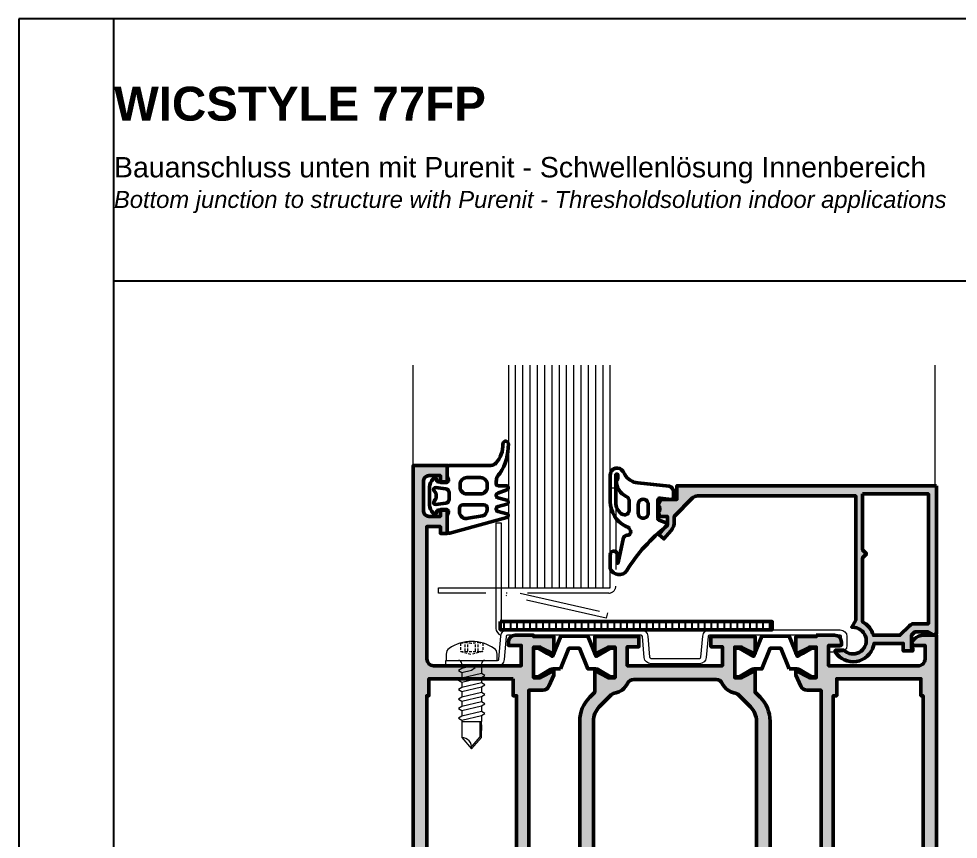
# Model space of a CAD drawing. Extents: x -1012 to 118, y -731 to -87.
# Drawn here: x -321.9 to -183.7, y -207.4 to -86.6 of the extents above; entities that cross this region are included whole.
import ezdxf

# ---------------------------------------------------------------- set-up
doc = ezdxf.new("R2010")
doc.units = 0
doc.linetypes.add('ACAD_ISO10W100', pattern=[18, 12, -3, 0, -3])
doc.linetypes.add('ACDINTGL', pattern=[3, 2, -1])
for name, color, linetype, lineweight in [('AM_6', 2, 'Continuous', 35), ('AM_C', 50, 'Continuous', 50), ('AM_SP', 30, 'Continuous', 50), ('Cent3', 70, 'ACAD_ISO10W100', 18), ('CHide4', 10, 'ACDINTGL', 13), ('Cont3', 70, 'Continuous', 18), ('Cont4', 10, 'Continuous', 13), ('Docu-AM_8', 1, 'Continuous', 25)]:
    doc.layers.add(name, color=color, linetype=linetype, lineweight=lineweight)
doc.layers.add('AM_S', color=80, linetype='Continuous', lineweight=50, plot=False)
doc.layers.add('BOUND_EXT', color=30, linetype='Continuous', plot=False)
doc.layers.add('BOUND_INT', color=30, linetype='Continuous', plot=False)
doc.layers.add('WBC-GER-ENG', color=7, linetype='Continuous')
doc.styles.add('SWISS', font='swiss.ttf')
doc.styles.add('SWISSB', font='swissb.ttf')

# ---------------------------------------------------------------- blocks, each defined once
blk = doc.blocks.new('B-1021358_docu_wos')
at = {"layer": 'Docu-AM_8'}
h = blk.add_hatch(color=256, dxfattribs=at)
edge = h.paths.add_edge_path()
edge.add_line((-59.79894818985654, 2.200443996364008), (-59.79894818985655, 1.550442996364033))
edge.add_line((-59.79894818985655, 1.550442996364033), (-61.79894818985655, 2.550442996364033))
edge.add_line((-61.79894818985655, 2.550442996364033), (-62.79894818985655, 2.550442996364033))
edge.add_line((-62.79894818985655, 2.550442996364033), (-62.79894818985655, -1.949557003635967))
edge.add_line((-62.79894818985655, -1.949557003635967), (-61.79894818985655, -1.949557003635967))
edge.add_line((-61.79894818985655, -1.949557003635967), (-59.79894818985655, -0.9495570036359666))
edge.add_line((-59.79894818985655, -0.9495570036359666), (-59.79894818985654, -3.499556003635981))
edge.add_line((-59.79894818985653, -3.499556003635981), (-64.99894818985652, -3.499556003636009))
edge.add_line((-64.99894818985652, -3.499556003636009), (-64.99894818985652, -1.999556003636009))
edge.add_line((-64.99894818985652, -1.999556003636009), (-64.59894818985654, -1.999556003636009))
edge.add_line((-64.59894818985654, -1.999556003636009), (-64.59894818985654, 5.000443996363977))
edge.add_arc((-65.59894818985654, 5.000443996363977), 1, 0, 90)
edge.add_line((-65.59894818985654, 6.000443996363977), (-74.19894818985651, 6.000443996363977))
edge.add_arc((-74.19894818985651, 5.000443996363977), 1, 90, 180)
edge.add_line((-75.19894818985651, 5.000443996363977), (-75.19894818985651, -1.99955600363603))
edge.add_line((-75.19894818985651, -1.99955600363603), (-72.19894818985651, -1.999556003636009))
edge.add_line((-72.19894818985652, -1.999556003636009), (-72.0575268336192, -2.340977359873314))
edge.add_line((-72.0575268336192, -2.340977359873314), (-73.21610547738189, -3.499556003636023))
edge.add_line((-73.21610547738189, -3.499556003636023), (-75.19894818985651, -3.499556003636023))
edge.add_line((-75.19894818985651, -3.499556003636023), (-75.19894818985651, -9.999556003635838))
edge.add_line((-75.19894818985651, -9.999556003635838), (-72.9989481898565, -9.999556003635838))
edge.add_line((-72.99894818985652, -9.999556003635838), (-72.99894818985652, -8.999556003635838))
edge.add_line((-72.99894818985652, -8.999556003635838), (-71.99894818985652, -8.999556003635838))
edge.add_line((-71.99894818985652, -8.999556003635838), (-71.99894818985652, -12.49955600363598))
edge.add_line((-71.99894818985652, -12.49955600363598), (-72.99894818985653, -12.49955600363597))
edge.add_line((-72.99894818985653, -12.49955600363597), (-72.99894818985653, -11.49955600363597))
edge.add_line((-72.99894818985653, -11.49955600363597), (-74.69894818985654, -11.49955600363598))
edge.add_arc((-74.69894818985654, -12.29955600363596), 0.799999999999983, 89.99999999999987, 180)
edge.add_line((-75.49894818985652, -12.29955600363596), (-75.49894818985652, -16.69955600363597))
edge.add_arc((-74.69894818985651, -16.69955600363598), 0.7999999999999972, 179.999999999999, 269.9999999999989)
edge.add_line((-74.69894818985654, -17.49955600363598), (-72.99894818985652, -17.49955600363598))
edge.add_line((-72.99894818985652, -17.49955600363598), (-72.99894818985652, -16.49955600363598))
edge.add_line((-72.99894818985652, -16.49955600363598), (-71.99894818985652, -16.49955600363598))
edge.add_line((-71.99894818985652, -16.49955600363598), (-71.99894818985652, -18.99955600363598))
edge.add_line((-71.99894818985652, -18.99955600363598), (-76.99894818985652, -18.99955600363598))
edge.add_line((-76.99894818985652, -18.99955600363598), (-76.99894818985655, 79.00044399636397))
edge.add_line((-76.99894818985653, 79.00044399636397), (-71.99894818985653, 79.00044399636398))
edge.add_line((-71.99894818985653, 79.000443996364), (-71.99894818985653, 76.500443996364))
edge.add_line((-71.99894818985653, 76.500443996364), (-72.99894818985642, 76.50044399636388))
edge.add_line((-72.99894818985642, 76.50044399636388), (-72.99894818985642, 77.50044399636388))
edge.add_line((-72.99894818985642, 77.50044399636388), (-74.69894818985635, 77.500443996364))
edge.add_arc((-74.69894818985635, 76.70044399636382), 0.8000000000001819, 90, 180)
edge.add_line((-75.49894818985653, 76.70044399636382), (-75.49894818985653, 72.30044399636395))
edge.add_arc((-74.69894818985647, 72.30044399636407), 0.8000000000000664, 180.0000000000082, 270.0000000000082)
edge.add_line((-74.69894818985635, 71.500443996364), (-72.99894818985653, 71.500443996364))
edge.add_line((-72.99894818985653, 71.500443996364), (-72.99894818985653, 72.500443996364))
edge.add_line((-72.99894818985653, 72.500443996364), (-71.99894818985653, 72.500443996364))
edge.add_line((-71.99894818985653, 72.500443996364), (-71.99894818985653, 69.000443996364))
edge.add_line((-71.99894818985653, 69.000443996364), (-72.99894818985653, 69.000443996364))
edge.add_line((-72.99894818985653, 69.000443996364), (-72.99894818985642, 70.00044399636388))
edge.add_line((-72.99894818985642, 70.00044399636388), (-74.99894818985653, 70.000443996364))
edge.add_line((-74.99894818985653, 70.000443996364), (-74.99894818985653, 50.50044399636398))
edge.add_arc((-73.99894818985653, 50.50044399636398), 1, 180, 270)
edge.add_line((-73.99894818985653, 49.50044399636398), (-61.09894818985656, 49.50044399636386))
edge.add_line((-61.09894818985656, 49.50044399636386), (-61.09894818985656, 52.50044399636409))
edge.add_line((-61.09894818985656, 52.50044399636409), (-62.99894818985642, 52.50044399636386))
edge.add_line((-62.99894818985642, 52.50044399636386), (-62.99894818985653, 53.00044399636398))
edge.add_arc((-61.99894818985653, 53.00044399636398), 1, 90, 180, ccw=False)
edge.add_line((-61.99894818985653, 54.00044399636398), (-59.29894818985652, 54.00044399636398))
edge.add_line((-59.29894818985652, 54.00044399636398), (-59.29894818985652, 53.80044399636397))
edge.add_line((-59.29894818985652, 53.80044399636397), (-56.29894818985653, 53.80044399636397))
edge.add_line((-56.29894818985653, 53.80044399636397), (-56.29894818985654, 51.25044499636396))
edge.add_line((-56.29894818985654, 51.25044499636396), (-58.29894818985654, 52.25044499636396))
edge.add_line((-58.29894818985654, 52.25044499636396), (-59.29894818985654, 52.25044499636396))
edge.add_line((-59.29894818985654, 52.25044499636396), (-59.29894818985654, 47.75044499636396))
edge.add_line((-59.29894818985654, 47.75044499636396), (-58.29894818985654, 47.75044499636396))
edge.add_line((-58.29894818985654, 47.75044499636396), (-56.29894818985654, 48.75044499636396))
edge.add_line((-56.29894818985654, 48.75044499636396), (-56.29894818985653, 48.10044399636396))
edge.add_line((-56.29894818985653, 48.10044399636396), (-57.0324949827207, 46.4866410520628))
edge.add_arc((-57.9428614601833, 46.90044399636398), 1, 270, 335.5560452195834, ccw=False)
edge.add_line((-57.9428614601833, 45.90044399636398), (-59.99894818985646, 45.90044399636398))
edge.add_line((-59.99894818985646, 45.90044399636398), (-59.99894818985653, 6.600443996363985))
edge.add_line((-59.99894818985653, 6.600443996363985), (-60.89894818985653, 6.600443996363957))
edge.add_line((-60.89894818985653, 6.600443996363957), (-60.89894818985654, 4.781096271567471))
edge.add_arc((-59.89894818985654, 4.781096271567478), 0.9999999999999962, 180.0000000000004, 205.0000000000003)
edge.add_line((-60.80525597689319, 4.358478009826776), (-59.79894818985654, 2.200443996364008))
h.paths.add_polyline_path([(-62.29894818985653, 47.60044399636397), (-74.69894818985654, 47.60044399636397), (-74.69894818985654, 45.10044399636397), (-74.99894818985653, 45.10044399636397), (-74.99894818985653, 10.40044399636398), (-74.69894818985654, 10.40044399636398), (-74.69894818985654, 7.900443996363983), (-62.29894818985653, 7.900443996363968), (-62.29894818985653, 10.40044399636397), (-61.79894818985653, 10.40044399636398), (-61.79894818985647, 45.10044399636397), (-62.29894818985653, 45.10044399636397)], flags=0)
h = blk.add_hatch(color=256, dxfattribs=at)
edge = h.paths.add_edge_path()
edge.add_line((-17.7, 54), (-15.00000000000001, 54))
edge.add_arc((-15.00000000000001, 53), 1, 0, 90, ccw=False)
edge.add_line((-14.00000000000001, 53), (-14.00000000000002, 52.49999999999999))
edge.add_line((-14.00000000000002, 52.49999999999999), (-15.9, 52.5))
edge.add_line((-15.9, 52.5), (-15.9, 49.5))
edge.add_line((-15.9, 49.5), (-2.700000000000045, 49.5))
edge.add_arc((-2.700000000000051, 50.50000000000001), 1.000000000000007, 270.0000000000003, 360.0000000000028)
edge.add_line((-1.700000000000045, 50.50000000000006), (-1.700000000000017, 52.5))
edge.add_line((-1.700000000000017, 52.5), (-3.5, 52.5))
edge.add_line((-3.5, 52.5), (-3.712132034356188, 53.01213203435583))
edge.add_line((-3.712132034356188, 53.01213203435583), (-3.310050506339024, 53.41421356237296))
edge.add_arc((-1.895836943965651, 51.99999999999964), 2.000000000000355, 90.00000000000108, 135.0000000000011, ccw=False)
edge.add_line((-1.895836943965691, 54), (0, 54))
edge.add_line((0, 54), (0, 6))
edge.add_line((0, 6), (-12, 6))
edge.add_line((-12, 6), (-12, -3.499999999999996))
edge.add_line((-12, -3.499999999999996), (-17.2, -3.5))
edge.add_line((-17.2, -3.5), (-17.2, -0.9500009999999866))
edge.add_line((-17.2, -0.9500009999999866), (-15.2, -1.950000999999986))
edge.add_line((-15.2, -1.950000999999986), (-14.2, -1.950000999999986))
edge.add_line((-14.2, -1.950000999999986), (-14.2, 2.549999000000014))
edge.add_line((-14.2, 2.549999000000014), (-15.2, 2.549999000000014))
edge.add_line((-15.2, 2.549999000000014), (-17.2, 1.549999000000014))
edge.add_line((-17.2, 1.549999000000014), (-17.2, 2.200000000000008))
edge.add_line((-17.2, 2.200000000000008), (-16.19369221296335, 4.358034013462757))
edge.add_arc((-17.1, 4.780652275203458), 1, 334.9999999999999, 360.0000000000001)
edge.add_line((-16.1, 4.780652275203459), (-16.1, 6.600000000000008))
edge.add_line((-16.1, 6.600000000000008), (-17, 6.599999999999998))
edge.add_line((-17, 6.599999999999998), (-17, 45.90000000000001))
edge.add_line((-17, 45.90000000000001), (-19.05608672967321, 45.90000000000001))
edge.add_arc((-19.05608672967321, 46.90000000000001), 1, 204.4439547804164, 270, ccw=False)
edge.add_line((-19.96645320713582, 46.48619705569882), (-20.69999999999999, 48.09999999999999))
edge.add_line((-20.69999999999999, 48.09999999999999), (-20.69999999999998, 48.75000099999998))
edge.add_line((-20.69999999999998, 48.75000099999998), (-18.69999999999998, 47.75000099999998))
edge.add_line((-18.69999999999998, 47.75000099999998), (-17.69999999999998, 47.75000099999998))
edge.add_line((-17.69999999999998, 47.75000099999998), (-17.69999999999998, 52.25000099999998))
edge.add_line((-17.69999999999998, 52.25000099999998), (-18.69999999999998, 52.25000099999998))
edge.add_line((-18.69999999999998, 52.25000099999998), (-20.69999999999998, 51.25000099999998))
edge.add_line((-20.69999999999998, 51.25000099999998), (-20.69999999999999, 53.8))
edge.add_line((-20.69999999999999, 53.8), (-17.69999999999997, 53.8))
edge.add_line((-17.69999999999998, 53.8), (-17.7, 54))
h.paths.add_polyline_path([(-14.7, 7.899999999999999), (-2.300000000000001, 7.899999999999999), (-2.300000000000001, 10.4), (-2, 10.4), (-2, 45.1), (-2.300000000000001, 45.1), (-2.300000000000001, 47.6), (-14.7, 47.6), (-14.7, 45.1), (-15.2, 45.1), (-15.2, 10.4), (-14.7, 10.4)], flags=0)
h = blk.add_hatch(color=256, dxfattribs=at)
edge = h.paths.add_edge_path()
edge.add_arc((-29.49894809486962, 41.32893535954826), 4.999999999999889, 359.9999999999984, 405.0000000000406)
edge.add_line((-25.96341418893946, 44.86446926548343), (-26.69894828948481, 45.60000336602765))
edge.add_line((-26.69894828948481, 45.60000336602765), (-26.6989482894847, 48.75000313770618))
edge.add_line((-26.6989482894847, 48.75000313770618), (-28.6989482894847, 47.75000313770618))
edge.add_line((-28.6989482894847, 47.75000313770618), (-29.6989482894847, 47.75000313770618))
edge.add_line((-29.6989482894847, 47.75000313770618), (-29.6989482894847, 52.25000313770618))
edge.add_line((-29.6989482894847, 52.25000313770618), (-28.6989482894847, 52.25000313770618))
edge.add_line((-28.6989482894847, 52.25000313770618), (-26.6989482894847, 51.25000313770618))
edge.add_line((-26.6989482894847, 51.25000313770618), (-26.6989482894847, 53.80000213770619))
edge.add_line((-26.6989482894847, 53.80000213770619), (-33.19894832776572, 53.79999868979303))
edge.add_line((-33.19894832776572, 53.79999868979303), (-33.19894832776591, 52.30000000000002))
edge.add_line((-33.19894832776591, 52.30000000000002), (-31.49894828948464, 52.30000000000004))
edge.add_line((-31.49894828948464, 52.30000000000004), (-31.49894842739414, 49.49999313437939))
edge.add_line((-31.49894842739414, 49.49999313437939), (-45.49894833270268, 49.49999187959996))
edge.add_line((-45.49894833270268, 49.49999187959996), (-45.49894819479329, 52.30000000000003))
edge.add_line((-45.49894819479329, 52.30000000000003), (-43.79894832776588, 52.30000000000005))
edge.add_line((-43.79894832776588, 52.30000000000005), (-43.79894832776604, 53.79999868979303))
edge.add_line((-43.79894832776604, 53.79999868979303), (-50.29999990037179, 53.8000021377063))
edge.add_line((-50.29999990037179, 53.8000021377063), (-50.29999990037178, 51.25000313770629))
edge.add_line((-50.29999990037178, 51.25000313770629), (-48.29999990037178, 52.25000313770629))
edge.add_line((-48.29999990037178, 52.25000313770629), (-47.29999990037178, 52.25000313770629))
edge.add_line((-47.29999990037178, 52.25000313770629), (-47.29999990037178, 47.75000313770629))
edge.add_line((-47.29999990037178, 47.75000313770629), (-48.29999990037178, 47.75000313770629))
edge.add_line((-48.29999990037178, 47.75000313770629), (-50.29999990037178, 48.75000313770629))
edge.add_line((-50.29999990037178, 48.75000313770629), (-50.29999969124155, 45.60000336602766))
edge.add_line((-50.29999969124155, 45.60000336602766), (-51.03553380166164, 44.86446926548329))
edge.add_arc((-47.4999998957308, 41.32893535954859), 5.000000000000039, 494.9999999999686, 540.0000000000016)
edge.add_line((-52.49999989573084, 41.32893535954845), (-52.49999989573035, 5.209552455605809))
edge.add_arc((-53.49999989573034, 5.209552455605795), 0.9999999999999929, 335.00000000000057, 360.0000000000008, ccw=False)
edge.add_line((-52.59369210869369, 4.786934193865108), (-53.79999980074376, 2.199998999999679))
edge.add_line((-53.79999980074376, 2.199998999999679), (-53.79894818985653, 1.549998999999965))
edge.add_line((-53.79894818985653, 1.549998999999965), (-51.79894818985653, 2.549998999999964))
edge.add_line((-51.79894818985652, 2.549998999999964), (-50.79894818985652, 2.549998999999964))
edge.add_line((-50.79894818985652, 2.549998999999964), (-50.79894818985653, -1.950001000000036))
edge.add_line((-50.79894818985653, -1.950001000000036), (-51.79894818985653, -1.950001000000036))
edge.add_line((-51.79894818985653, -1.950001000000036), (-53.79894818985653, -0.9500010000000356))
edge.add_line((-53.79894818985653, -0.9500010000000354), (-53.79894818985654, -3.500000000000049))
edge.add_line((-53.79894818985654, -3.500000000000049), (-45.49894818985695, -3.500000000000278))
edge.add_line((-45.49894818985695, -3.500000000000278), (-45.49894818985673, 0.299999999999677))
edge.add_line((-45.49894818985673, 0.2999999999996767), (-47.99894818997974, 0.2999999998766679))
edge.add_line((-47.99894818997974, 0.2999999998766679), (-47.99894818985673, 5.99999999999995))
edge.add_line((-47.99894818985673, 5.99999999999995), (-28.99894818985673, 5.999999999999948))
edge.add_line((-28.99894818985673, 5.999999999999948), (-28.99894818985695, 0.2999999999999021))
edge.add_line((-28.99894818985695, 0.2999999999999021), (-31.49894818985673, 0.2999999999996751))
edge.add_line((-31.49894818985673, 0.299999999999675), (-31.49894818997951, -3.500000000123288))
edge.add_line((-31.49894818997951, -3.500000000123288), (-23.19894818985654, -3.500000000000053))
edge.add_line((-23.19894818985654, -3.500000000000053), (-23.19894818985654, -0.9500010000000394))
edge.add_line((-23.19894818985654, -0.9500010000000392), (-25.19894818985655, -1.950001000000039))
edge.add_line((-25.19894818985655, -1.950001000000039), (-26.19894818985655, -1.950001000000039))
edge.add_line((-26.19894818985655, -1.950001000000039), (-26.19894818985654, 2.549998999999961))
edge.add_line((-26.19894818985654, 2.549998999999961), (-25.19894818985655, 2.549998999999961))
edge.add_line((-25.19894818985655, 2.549998999999961), (-23.19894818985654, 1.549998999999961))
edge.add_line((-23.19894818985654, 1.549998999999961), (-23.19894818985654, 2.199998999999945))
edge.add_line((-23.19894818985654, 2.199998999999945), (-24.40525588190665, 4.78693419386531))
edge.add_arc((-23.49894809487001, 5.209552455606005), 0.9999999999999938, 179.9999999999996, 204.9999999999999, ccw=False)
edge.add_line((-24.49894809487001, 5.209552455606012), (-24.49894809486973, 41.32893535954811))
edge = h.paths.add_edge_path(flags=0)
edge.add_line((-26.49894809486955, 7.999999999999834), (-50.49999989573084, 8.00000000000017))
edge.add_line((-50.49999989573084, 8.00000000000017), (-50.49999989573077, 41.32893535954848))
edge.add_arc((-47.4999998957309, 41.32893535954882), 2.999999999999872, 134.9999999999727, 180.0000000000065, ccw=False)
edge.add_line((-49.62132023928945, 43.45025570310938), (-47.86381403516741, 45.2077619072305))
edge.add_arc((-47.15670725398105, 44.50065512604377), 0.9999999999999968, 459.75946162770776, 494.99999999998477, ccw=False)
edge.add_arc((-47.75000013903527, 47.95000340543569), 2.5, 279.7594616277078, 335.5255833279147)
edge.add_arc((-44.56448792730144, 46.49999928513304), 1.000000000000002, 450.0000000000002, 515.5255833279149, ccw=False)
edge.add_line((-44.56448792730144, 47.49999928513304), (-32.43446026255509, 47.49999928513304))
edge.add_arc((-32.4344602625551, 46.49999928513304), 1.000000000000004, 384.47441667208295, 449.9999999999997, ccw=False)
edge.add_arc((-29.24894805082122, 47.95000340543557), 2.499999999999999, 204.4744166720833, 260.2405423695951)
edge.add_arc((-29.84224069522785, 44.50065508465193), 0.9999999999999984, 405.0000000000099, 440.2405423695957, ccw=False)
edge.add_line((-29.13513391404143, 45.2077618658386), (-27.37762775131154, 43.45025570310928))
edge.add_arc((-29.4989480948697, 41.3289353595482), 2.999999999999968, 359.9999999999991, 405.0000000000397, ccw=False)
edge.add_line((-26.49894809486973, 41.32893535954815), (-26.49894809486955, 7.999999999999837))
at = {"layer": 'AM_S'}
for points in [[(-59.79894818985654, 2.200443996364008), (-59.79894818985655, 1.550442996364033), (-61.79894818985655, 2.550442996364033), (-62.79894818985655, 2.550442996364033), (-62.79894818985655, -1.949557003635967), (-61.79894818985655, -1.949557003635967), (-59.79894818985655, -0.9495570036359666), (-59.79894818985653, -3.499556003635981), (-64.99894818985652, -3.499556003636009), (-64.99894818985652, -1.999556003636009), (-64.59894818985654, -1.999556003636009), (-64.59894818985654, 5.000443996363977, 0.4142135623730951), (-65.59894818985654, 6.000443996363977), (-74.19894818985651, 6.000443996363977, 0.4142135623730951), (-75.19894818985651, 5.000443996363977), (-75.19894818985651, -1.99955600363603), (-72.19894818985652, -1.999556003636009), (-72.0575268336192, -2.340977359873314), (-73.21610547738189, -3.499556003636023), (-75.19894818985651, -3.499556003636023), (-75.19894818985651, -9.999556003635838), (-72.99894818985652, -9.999556003635838), (-72.99894818985652, -8.999556003635838), (-71.99894818985652, -8.999556003635838), (-71.99894818985652, -12.49955600363598), (-72.99894818985653, -12.49955600363597), (-72.99894818985653, -11.49955600363597), (-74.69894818985654, -11.49955600363598, 0.4142135623730963), (-75.49894818985652, -12.29955600363596), (-75.49894818985652, -16.69955600363597, 0.414213562373095), (-74.69894818985654, -17.49955600363598), (-72.99894818985652, -17.49955600363598), (-72.99894818985652, -16.49955600363598), (-71.99894818985652, -16.49955600363598), (-71.99894818985652, -18.99955600363598), (-76.99894818985652, -18.99955600363598), (-76.99894818985653, 79.00044399636397), (-71.99894818985653, 79.000443996364), (-71.99894818985653, 76.500443996364), (-72.99894818985642, 76.50044399636388), (-72.99894818985642, 77.50044399636388), (-74.69894818985635, 77.500443996364, 0.414213562373095), (-75.49894818985653, 76.70044399636382), (-75.49894818985653, 72.30044399636395, 0.4142135623730963), (-74.69894818985635, 71.500443996364), (-72.99894818985653, 71.500443996364), (-72.99894818985653, 72.500443996364), (-71.99894818985653, 72.500443996364), (-71.99894818985653, 69.000443996364), (-72.99894818985653, 69.000443996364), (-72.99894818985642, 70.00044399636388), (-74.99894818985653, 70.000443996364), (-74.99894818985653, 50.50044399636398, 0.414213562373095), (-73.99894818985653, 49.50044399636398), (-61.09894818985656, 49.50044399636386), (-61.09894818985656, 52.50044399636409), (-62.99894818985642, 52.50044399636386), (-62.99894818985653, 53.00044399636398, -0.414213562373095), (-61.99894818985653, 54.00044399636398), (-59.29894818985652, 54.00044399636398), (-59.29894818985652, 53.80044399636397), (-56.29894818985653, 53.80044399636397), (-56.29894818985654, 51.25044499636396), (-58.29894818985654, 52.25044499636396), (-59.29894818985654, 52.25044499636396), (-59.29894818985654, 47.75044499636396), (-58.29894818985654, 47.75044499636396), (-56.29894818985654, 48.75044499636396), (-56.29894818985653, 48.10044399636396), (-57.0324949827207, 46.48664105206279, -0.2941076150573526), (-57.9428614601833, 45.90044399636398), (-59.99894818985646, 45.90044399636398), (-59.99894818985653, 6.600443996363985), (-60.89894818985653, 6.600443996363957), (-60.89894818985653, 4.781096271567471, 0.1095178116832408), (-60.80525597689319, 4.358478009826776), (-59.79894818985654, 2.200443996364008)], [(-17.7, 54), (-15.00000000000001, 54, -0.414213562373095), (-14.00000000000001, 53), (-14.00000000000002, 52.49999999999999), (-15.9, 52.5), (-15.9, 49.5), (-2.700000000000045, 49.5, 0.4142135623731083), (-1.700000000000045, 50.50000000000006), (-1.700000000000017, 52.5), (-3.5, 52.5), (-3.712132034356188, 53.01213203435583), (-3.310050506339024, 53.41421356237296, -0.198912367379658), (-1.895836943965691, 54), (0, 54), (0, 6), (-12, 6), (-12, -3.499999999999996), (-17.2, -3.5), (-17.2, -0.9500009999999866), (-15.2, -1.950000999999986), (-14.2, -1.950000999999986), (-14.2, 2.549999000000014), (-15.2, 2.549999000000014), (-17.2, 1.549999000000014), (-17.2, 2.200000000000008), (-16.19369221296335, 4.358034013462757, 0.1095178116832421), (-16.1, 4.780652275203459), (-16.1, 6.600000000000008), (-17, 6.599999999999998), (-17, 45.90000000000001), (-19.05608672967321, 45.90000000000001, -0.2941076150573538), (-19.96645320713582, 46.48619705569882), (-20.69999999999999, 48.09999999999999), (-20.69999999999998, 48.75000099999998), (-18.69999999999998, 47.75000099999998), (-17.69999999999998, 47.75000099999998), (-17.69999999999998, 52.25000099999998), (-18.69999999999998, 52.25000099999998), (-20.69999999999998, 51.25000099999998), (-20.69999999999999, 53.8), (-17.69999999999998, 53.8), (-17.7, 54)], [(-24.49894809486973, 41.32893535954812, 0.1989123673798497), (-25.96341418893946, 44.86446926548343), (-26.69894828948481, 45.60000336602765), (-26.6989482894847, 48.75000313770618), (-28.6989482894847, 47.75000313770618), (-29.6989482894847, 47.75000313770618), (-29.6989482894847, 52.25000313770618), (-28.6989482894847, 52.25000313770618), (-26.6989482894847, 51.25000313770618), (-26.6989482894847, 53.80000213770619), (-33.19894832776572, 53.79999868979303), (-33.19894832776591, 52.30000000000002), (-31.49894828948464, 52.30000000000004), (-31.49894842739414, 49.49999313437939), (-45.49894833270268, 49.49999187959996), (-45.49894819479329, 52.30000000000003), (-43.79894832776588, 52.30000000000005), (-43.79894832776604, 53.79999868979303), (-50.29999990037179, 53.8000021377063), (-50.29999990037178, 51.25000313770629), (-48.29999990037178, 52.25000313770629), (-47.29999990037178, 52.25000313770629), (-47.29999990037178, 47.75000313770629), (-48.29999990037178, 47.75000313770629), (-50.29999990037178, 48.75000313770629), (-50.29999969124155, 45.60000336602766), (-51.03553380166163, 44.86446926548329, 0.1989123673798076), (-52.49999989573084, 41.32893535954845), (-52.49999989573035, 5.209552455605809, -0.1095178116832427), (-52.59369210869369, 4.786934193865108), (-53.79999980074376, 2.199998999999679), (-53.79894818985653, 1.549998999999965), (-51.79894818985652, 2.549998999999964), (-50.79894818985652, 2.549998999999964), (-50.79894818985653, -1.950001000000036), (-51.79894818985653, -1.950001000000036), (-53.79894818985653, -0.9500010000000354), (-53.79894818985654, -3.500000000000049), (-45.49894818985695, -3.500000000000278), (-45.49894818985673, 0.2999999999996767), (-47.99894818997974, 0.2999999998766679), (-47.99894818985673, 5.99999999999995), (-28.99894818985673, 5.999999999999948), (-28.99894818985695, 0.2999999999999021), (-31.49894818985673, 0.299999999999675), (-31.49894818997951, -3.500000000123288), (-23.19894818985654, -3.500000000000053), (-23.19894818985654, -0.9500010000000392), (-25.19894818985655, -1.950001000000039), (-26.19894818985655, -1.950001000000039), (-26.19894818985654, 2.549998999999961), (-25.19894818985655, 2.549998999999961), (-23.19894818985654, 1.549998999999961), (-23.19894818985654, 2.199998999999945), (-24.40525588190665, 4.78693419386531, -0.1095178116832426), (-24.49894809487001, 5.209552455606012)], [(-26.49894809486955, 7.999999999999834), (-50.49999989573084, 8.00000000000017), (-50.49999989573077, 41.32893535954848, -0.1989123673798115), (-49.62132023928945, 43.45025570310938), (-47.86381403516741, 45.2077619072305, -0.154989305175377), (-47.32621950685368, 45.48618320587003, 0.2482443536001979), (-45.47463427351111, 46.91428617664808, -0.2939632085653984), (-44.56448792730144, 47.49999928513304), (-32.43446026255509, 47.49999928513304, -0.2939632085654077), (-31.52431391634541, 46.91428617664805, 0.2482443721165702), (-29.67272851111168, 45.4861831763044, -0.1549893230359025), (-29.13513391404143, 45.2077618658386), (-27.37762775131155, 43.45025570310928, -0.1989123673798423), (-26.49894809486973, 41.32893535954815)]]:
    blk.add_lwpolyline(points, format="xyb", close=True, dxfattribs=at)
for points in [[(-62.29894818985653, 47.60044399636397), (-74.69894818985654, 47.60044399636397), (-74.69894818985654, 45.10044399636397), (-74.99894818985653, 45.10044399636397), (-74.99894818985653, 10.40044399636398), (-74.69894818985654, 10.40044399636398), (-74.69894818985654, 7.900443996363983), (-62.29894818985653, 7.900443996363968), (-62.29894818985653, 10.40044399636397), (-61.79894818985653, 10.40044399636398), (-61.79894818985647, 45.10044399636397), (-62.29894818985653, 45.10044399636397), (-62.29894818985653, 47.60044399636397)], [(-14.7, 7.899999999999999), (-2.300000000000001, 7.899999999999999), (-2.300000000000001, 10.4), (-2, 10.4), (-2, 45.1), (-2.300000000000001, 45.1), (-2.300000000000001, 47.6), (-14.7, 47.6), (-14.7, 45.1), (-15.2, 45.1), (-15.2, 10.4), (-14.7, 10.4), (-14.7, 7.899999999999999)]]:
    blk.add_lwpolyline(points, close=True, dxfattribs=at)
at = {"layer": 'AM_SP'}
for points in [[(-55.30701266247502, 49.05044492370142), (-56.43273018985652, 49.05044499636396, 0.1316519999999985), (-56.83273018985656, 48.94326499636393), (-58.63817867439788, 47.90088899272797), (-59.29894818985652, 47.90088899272798), (-59.29894818985652, 52.10088899272797), (-58.63817867439786, 52.10088899272797), (-57.29894818985652, 51.32768391197109), (-56.81106618985654, 51.04511699636394), (-56.5121916559287, 50.87256221414524), (-55.29894871723805, 53.87544506902648), (-51.29894866247501, 53.87544506902649), (-50.08570472378437, 50.87256221414525), (-47.95971770531519, 52.10088899272802), (-47.29894818985652, 52.10088899272802), (-47.29894818985652, 47.90088899272803), (-47.95971770531517, 47.90088899272803), (-49.76516618985654, 48.94326499636393, 0.1316519999999962), (-50.16516618985653, 49.05044499636396), (-51.29088471723806, 49.05044492370141), (-52.513063662475, 52.07544506902654), (-54.08483371723807, 52.07544506902654)], [(-21.69193552738151, 49.05044492370142), (-20.56621800000001, 49.05044499636396, -0.1316519999999985), (-20.16621799999998, 48.94326499636393), (-18.36076951545866, 47.90088899272797), (-17.70000000000001, 47.90088899272798), (-17.70000000000001, 52.10088899272797), (-18.36076951545868, 52.10088899272797), (-19.70000000000001, 51.32768391197109), (-20.18788199999999, 51.04511699636394), (-20.48675653392784, 50.87256221414524), (-21.69999947261848, 53.87544506902648), (-25.69999952738152, 53.87544506902649), (-26.91324346607217, 50.87256221414525), (-29.03923048454134, 52.10088899272802), (-29.70000000000001, 52.10088899272802), (-29.70000000000001, 47.90088899272803), (-29.03923048454136, 47.90088899272803), (-27.233782, 48.94326499636393, -0.1316519999999962), (-26.83378200000001, 49.05044499636396), (-25.70806347261847, 49.05044492370141), (-24.48588452738154, 52.07544506902654), (-22.91411447261846, 52.07544506902654)], [(-58.80701266247502, 1.250443069026568), (-59.93273018985653, 1.250442996364029, -0.1316519999999985), (-60.33273018985656, 1.357622996364057), (-62.13817867439789, 2.399999000000013), (-62.79894818985653, 2.399999000000009), (-62.79894818985653, -1.800000999999987), (-62.13817867439786, -1.800000999999986), (-60.79894818985653, -1.0267959192431), (-60.31106618985655, -0.7442290036359507), (-60.0121916559287, -0.5716742214172544), (-58.79894871723806, -3.574557076298495), (-54.79894866247503, -3.574557076298507), (-53.58570472378437, -0.5716742214172628), (-51.4597177053152, -1.800001000000039), (-50.79894818985653, -1.80000100000004), (-50.79894818985653, 2.399998999999956), (-51.45971770531519, 2.39999899999996), (-53.26516618985654, 1.357622996364057, -0.1316519999999962), (-53.66516618985654, 1.250442996364029), (-54.79088471723807, 1.250443069026574), (-56.01306366247501, -1.774557076298556), (-57.58483371723808, -1.774557076298551)], [(-18.19193552738151, 1.250443069026568), (-17.06621800000001, 1.250442996364029, 0.1316519999999985), (-16.66621799999997, 1.357622996364057), (-14.86076951545865, 2.399999000000013), (-14.2, 2.399999000000009), (-14.2, -1.800000999999987), (-14.86076951545867, -1.800000999999986), (-16.2, -1.0267959192431), (-16.68788199999999, -0.7442290036359507), (-16.98675653392783, -0.5716742214172544), (-18.19999947261847, -3.574557076298495), (-22.19999952738151, -3.574557076298507), (-23.41324346607216, -0.5716742214172628), (-25.53923048454133, -1.800001000000039), (-26.2, -1.80000100000004), (-26.2, 2.399998999999956), (-25.53923048454135, 2.39999899999996), (-23.73378199999999, 1.357622996364057, 0.1316519999999962), (-23.333782, 1.250442996364029), (-22.20806347261846, 1.250443069026574), (-20.98588452738153, -1.774557076298556), (-19.41411447261845, -1.774557076298551)]]:
    blk.add_lwpolyline(points, format="xyb", close=True, dxfattribs=at)
blk = doc.blocks.new('4010065_compressed_wos')
at = {"layer": 'AM_C'}
for points in [[(0.2999999999999843, 0, 0.4142140000000003), (-1.643130076445232e-14, -0.3000000000000007), (-9.103828801926284e-14, -1.615239119967409), (0.1879385241570595, -2.131595971334853, -0.5205670505517376), (-1.265654248072678e-13, -2.399999999999983), (-1.332180073764578, -2.399999999999983, -0.3639702342662097), (-1.529141624367031, -2.234729635533373), (-1.576654564058077, -1.965270364466623, 0.5949374815389019), (-1.910015786673017, -1.853729259676133), (-2.122997540093766, -2.052337957813055, 0.2080002991315444), (-2.600000000000023, -3.149368510241805), (-2.600000000000023, -5.850631489758205, 0.2080002991315513), (-2.122997540093766, -6.947662042186953), (-1.910015786673073, -7.146270740323819, 0.5949374815387958), (-1.576654564058077, -7.034729635533386), (-1.529141624366974, -6.765270364466636, -0.3639702342659858), (-1.332180073764578, -6.600000000000028), (-3.859135233597044e-13, -6.600000000000028, -0.520567050551749), (0.187938524156793, -6.868404028665164), (-3.064215547965432e-14, -7.384760880031648), (-1.643130076445232e-14, -9.699999999999998, 0.5054970000000006), (0.3889999999999829, -9.985999999999999), (8.788999999999985, -7.685999999999999, 0.751737000000005), (8.77590145218962, -7.109999999999998), (7.474901452189618, -6.762, -0.7673270000000049), (7.474901452189618, -6.037999999999999), (8.77590145218962, -5.69, 0.7673269999999978), (8.77590145218962, -5.109999999999999), (7.458901452189613, -4.757, -0.7673269999999953), (7.458901452189613, -4.076000000000001), (8.77590145218962, -3.589999999999999, 0.8769760000000022), (8.697901452189617, -2.999999999999999), (7.497901452189614, -2.999999999999999, -0.4142139999999982), (7.197901452189621, -2.699999999999998), (7.197901452189617, -2.48, -0.05181802754374095), (7.229953750099673, -2.171592146779169, -0.2254463868334903), (7.753452502659547, -1.181000000000001, 0.1507088162447014), (8.998426282189621, 3.166346608647512, 1.016945), (8.19842628218962, 3.15334660864751, -0.1953408593299319), (7.159803920173323, 0.3271866021746597, -0.2112591001337419), (6.419991692843494, 0)], [(4.899999999999983, -1.800000000000001, -0.4142139999999999), (5.899999999999983, -2.799999999999999), (5.899999999999983, -3.199999999999999, -0.4142140000000001), (4.899999999999983, -4.199999999999998), (2.899999999999982, -4.199999999999999, -0.4142140000000001), (1.899999999999982, -3.199999999999999), (1.899999999999982, -2.799999999999999, -0.414214), (2.899999999999982, -1.800000000000001)], [(0.2999999999999985, -4.975848667098269), (0.2999999999999985, -4.024151332901745, 0.3788661086953141), (-0.2268783939569077, -3.42862364191695), (-1.663439196978472, -3.25223615450762, 0.7176953312491281), (-1.909647058823522, -3.764588235294133, -0.4210526315789472), (-1.909647058823522, -5.23541176470588, 0.7176953312491278), (-1.663439196978472, -5.747763845492393), (-0.2268783939569077, -5.571376358083064, 0.378866108695314)], [(5.399999999999983, -5.799999999999999, -0.4142139999999996), (5.899999999999986, -6.299999999999999), (5.899999999999983, -6.486999999999999, -0.3284649999999998), (5.196999999999987, -7.441999999999999), (3.096999999999985, -7.784, -0.5054969999999996), (1.799999999999984, -6.828999999999999), (1.799999999999984, -6.299999999999999, -0.4142139999999999), (2.299999999999984, -5.8)]]:
    blk.add_lwpolyline(points, format="xyb", close=True, dxfattribs=at)
blk = doc.blocks.new('WS4070448_Cont3')
at = {"layer": 'CHide4', "ltscale": 0.2}
for p, q in [((45.75925274513574, 188.7546158373572), (45.75925274513574, 190.1393115657443)), ((46.17145154019292, 188.7546158373572), (46.17145154019292, 190.0278126210874)), ((47.29038719507864, 188.7546158373572), (47.29038719507864, 190.0278126210874)), ((47.7025859901357, 188.7546158373572), (47.7025859901357, 190.1393115657443))]:
    blk.add_line(p, q, dxfattribs=at)
for points in [[(45.08092011763573, 189.9816327682786), (45.08092011763573, 188.7546158373572)], [(48.38091861763574, 189.9816327682786), (48.38091861763574, 188.7546158373572)], [(45.08092011763573, 188.7546158373572), (46.73091936763579, 188.3124998708076)], [(48.38091861763574, 188.7546158373572), (46.73091936763579, 188.3124998708076)]]:
    blk.add_lwpolyline(points, dxfattribs=at)
for centre, radius, start, end in [((45.1414961630869, 191.2589647464107), 1.278767547148902, 267.2848457777188, 298.8872446147254), ((46.73091936763579, 192.9137762146323), 2.939692180009696, 250.6988425741186, 289.3011574258812), ((48.32034257218469, 191.2589647464107), 1.278767547148902, 241.1127553852741, 272.7151542222811), ((45.42008643138568, 189.9117943906959), 1.205859026872558, 253.6642630842155, 286.335736915798), ((46.73091936763591, 198.8361288876944), 10.12822992478941, 264.4947782301542, 275.5052217698424), ((48.0417523038859, 189.9117943906965), 1.205859026873062, 253.664263084209, 286.3357369157808)]:
    blk.add_arc(centre, radius, start, end, dxfattribs=at)
at = {"layer": 'Cont4'}
for p, q in [((45.28091936763573, 178.421281837357), (45.28091936763573, 176.0575261181528)), ((45.28091936763573, 178.421281837357), (48.18091936763582, 178.421281837357)), ((48.18091936763582, 176.0575261181528), (48.18091936763582, 178.421281837357)), ((45.28091936763573, 176.0575261181528), (46.73091936763578, 174.421281837357)), ((46.73091936763578, 174.421281837357), (48.18091936763582, 176.0575261181528))]:
    blk.add_line(p, q, dxfattribs=at)
blk.add_lwpolyline([(50.05383603430242, 189.1750408580048, 0.3148562194916155), (43.40800270096916, 189.1750408580048, 0.244911807885714), (42.98091936763579, 188.3554272337552), (42.98091936763579, 187.4212818373571), (50.48091936763579, 187.4212818373571), (50.48091936763579, 188.3554272337552, 0.244911807885716), (50.05383603430242, 189.1750408580048, 0.1382912330068625)], format="xyb", dxfattribs=at)
for points in [[(45.28091936763575, 186.9212818373571), (45.28091936763575, 186.2099569719521)], [(48.18091936763584, 186.9212818373571), (48.18091936763584, 185.4976321967151)], [(45.28091936763575, 185.6326067027625), (45.28091936763575, 185.2099569719519)], [(45.28091936763575, 185.6326067027626), (45.28091936763575, 184.8099569719521)], [(45.28091936763575, 185.6326067027625), (45.28091936763575, 184.8099569719521)], [(45.28091936763575, 184.2326067027625), (45.28091936763575, 183.4099569719522)], [(48.18091936763584, 184.9202819275255), (48.18091936763584, 184.0976321967152)], [(45.28091936763575, 182.8326067027625), (45.28091936763575, 182.0099569719521)], [(48.18091936763584, 183.5202819275255), (48.18091936763584, 182.6976321967151)], [(45.28091936763575, 181.4326067027624), (45.28091936763575, 180.6099569719521)], [(48.18091936763584, 182.1202819275254), (48.18091936763584, 181.2976321967151)], [(45.28091936763575, 180.0326067027625), (45.28091936763575, 179.209956971952)], [(48.18091936763584, 180.7202819275254), (48.18091936763584, 179.897632196715)], [(45.28091936763575, 178.6326067027624), (45.28091936763575, 178.4212818373571)], [(47.93091936763584, 178.4212818373571), (47.93091936763584, 176.1741030326916), (46.76435033583856, 174.775685572779)], [(48.18091936763584, 179.3202819275253), (48.18091936763584, 178.4212818373571)], [(45.28091936763575, 177.2326067027624), (45.28091936763575, 176.4099569719519)], [(48.18091936763584, 177.9202819275254), (48.18091936763584, 177.0976321967149)]]:
    blk.add_lwpolyline(points, dxfattribs=at)
for points in [[(44.78091936763575, 185.9212818373572), (45.28091936763575, 185.6326067027625), (46.73091936763579, 185.9764443151439), (47.23091936763579, 186.353282940093), (46.73091936763579, 186.5537945843336), (45.28091936763575, 186.2099569719521)], [(44.78091936763575, 184.5212818373573), (45.28091936763575, 184.2326067027625), (48.18091936763584, 184.9202819275255), (48.68091936763584, 185.2089570621204), (48.18091936763584, 185.4976321967151), (45.28091936763575, 184.8099569719521)], [(44.78091936763575, 183.1212818373573), (45.28091936763575, 182.8326067027625), (48.18091936763584, 183.5202819275255), (48.68091936763584, 183.8089570621203), (48.18091936763584, 184.0976321967152), (45.28091936763575, 183.4099569719521)], [(44.78091936763575, 181.7212818373572), (45.28091936763575, 181.4326067027624), (48.18091936763584, 182.1202819275254), (48.68091936763584, 182.4089570621203), (48.18091936763584, 182.6976321967151), (45.28091936763575, 182.0099569719521)], [(44.78091936763575, 180.3212818373572), (45.28091936763575, 180.0326067027625), (48.18091936763584, 180.7202819275254), (48.68091936763584, 181.0089570621202), (48.18091936763584, 181.2976321967151), (45.28091936763575, 180.609956971952)], [(44.78091936763575, 178.9212818373571), (45.28091936763575, 178.6326067027624), (48.18091936763584, 179.3202819275253), (48.68091936763584, 179.6089570621202), (48.18091936763584, 179.897632196715), (45.28091936763575, 179.209956971952)]]:
    blk.add_lwpolyline(points, close=True, dxfattribs=at)
for centre, radius, start, end in [((44.78091936763575, 186.9212818373571), 0.5, 0, 90), ((48.68091936763584, 186.9212818373571), 0.5, 90, 180), ((45.27243309368872, 174.5894062300433), 1.46814441479989, 353.4243546898833, 89.66881296982747)]:
    blk.add_arc(centre, radius, start, end, dxfattribs=at)
blk = doc.blocks.new('B-199174_docu_wos')
at = {"layer": 'Docu-AM_8'}
h = blk.add_hatch(dxfattribs=at)
h.set_pattern_fill('LINE', color=256, scale=0.3, angle=90)
h.set_pattern_definition([(90, (0, 0), (-0.9524999999999999, 5.832380380939269e-17), [])])
h.paths.add_polyline_path([(40, 1.199999999999989), (0, 1.200000000000017), (0, 0), (40, 0)])
at = {"layer": 'AM_C'}
blk.add_lwpolyline([(0, 1.200000000000017), (0, 0), (40, 0), (40, 1.199999999999989)], close=True, dxfattribs=at)
blk = doc.blocks.new('4080201')
at = {"layer": 'Cont3'}
blk.add_lwpolyline([(-49.11672446090404, 1.650000000000148), (-49.82999999999964, 1.650000000000205, -0.4142135623731117), (-50.02999999999997, 1.849999999999966), (-50.02999999999952, 17.34999999999999), (-50.8299999999997, 17.34999999999999), (-50.8299999999997, 1.849999999999966, 0.3394205940572671), (-50.08893567588234, 0.8841054323813182)], format="xyb", dxfattribs=at)
blk.add_lwpolyline([(-29.48325693051117, 1.650000000000063, -0.3888787318529908), (-28.48706223241942, 0.7371557427477171), (-28.21544610951105, -2.367430748369344, 0.3888787318529907), (-28.01620716989248, -2.549999599820012), (-20.88378352581515, -2.549999599819813, 0.3888787318529907), (-20.68454458619681, -2.367430748369543), (-20.41292846328804, 0.7371557427477171, -0.3888787318529907), (-19.41673376519657, 1.650000000000063), (-0.1999999999998749, 1.650000000000063, -0.414213562373095), (0.8000000000001251, 0.6500000000000625), (0.8000000000001251, -0.6500000000001194, -0.414213562373095), (-0.1999999999998749, -1.650000000000119), (-1.699999999999875, -1.650000000000119), (-1.699999999999875, -0.8499999999999375), (-0.1999999999998749, -0.8499999999999375, 0.4142135623731117), (0, -0.6500000000000625), (-5.684341886080801e-14, 0.6500000000000625, 0.4142135623731117), (-0.1999999999998181, 0.8499999999999375), (-19.41673376519657, 0.850000000000108, 0.3888787318529743), (-19.61597270481496, 0.6674311485495821), (-19.88758882772345, -2.43715534256765, -0.3888787318529907), (-20.88378352581515, -3.349999599819995), (-28.01620716989248, -3.349999599819995, -0.3888787318529907), (-29.01240186798424, -2.43715534256765), (-29.28401799089283, 0.6674311485494115, 0.3888787318529908), (-29.48325693051117, 0.8500000000000512), (-49.11672446090409, 0.8499999999998806, 0.3888787318530236), (-49.31596340052243, 0.6674311485495537), (-49.61382596208676, -2.737153509164756, -0.3888787318530562), (-50.61002066017846, -3.649997766417101), (-58.20000000000056, -3.649997766417101), (-58.20000000000056, -2.849997766416919), (-50.61002066017835, -2.849997766416919, 0.3888787318530562), (-50.41078172056001, -2.667428914966621), (-50.11291915899579, 0.7371557427477171, -0.3888787318529907), (-49.11672446090409, 1.650000000000148), (-29.48325693051117, 1.650000000000063)], format="xyb", close=True, dxfattribs=at)
blk = doc.blocks.new('B-3090075_docu_wos')
at = {"layer": 'Docu-AM_8'}
h = blk.add_hatch(color=256, dxfattribs=at)
edge = h.paths.add_edge_path()
edge.add_line((-5.916165994601652e-15, 22), (1.483069987347554e-17, 0.3000000000000043))
edge.add_line((1.483069987347554e-17, 0.3000000000000042), (-0.4500000000000064, 0.04019237886466698))
edge.add_line((-0.4500000000000064, 0.040192378864667), (-1.246410161513782, 0.4999999999999999))
edge.add_line((-1.246410161513782, 0.4999999999999999), (-3.200000000000023, 0.5000000000000037))
edge.add_line((-3.200000000000023, 0.5000000000000037), (-3.70000000000001, 3.774758283725532e-15))
edge.add_line((-3.70000000000001, 3.755256197147949e-15), (-3.700000000000014, -1.899999999999991))
edge.add_line((-3.700000000000014, -1.899999999999991), (-3.500000000000004, -1.900000000000002))
edge.add_line((-3.500000000000004, -1.900000000000002), (-3.500000000000007, -2.299999999999997))
edge.add_line((-3.500000000000007, -2.299999999999997), (-4.900000000000006, -2.299999999999994))
edge.add_line((-4.900000000000006, -2.299999999999994), (-4.900000000000013, -1.199999999999996))
edge.add_line((-4.900000000000013, -1.199999999999996), (-9.201613323034078, -1.199999999999995))
edge.add_line((-9.201613323034078, -1.199999999999995), (-9.298437906689262, -1.574999999999995))
edge.add_arc((-12.30000000000001, -0.7999999999999986), 3.100000000000002, 212.9958854735797, 345.5224878140702, ccw=False)
edge.add_line((-14.90000000000001, -2.48819430161342), (-14.90000000000001, -2.199999999999987))
edge.add_line((-14.90000000000001, -2.199999999999987), (-13.65738719604984, -2.199999999999995))
edge.add_arc((-12.30000000000001, -0.7999999999999987), 1.950000000000004, 225.8853814517831, 442.3377443392339)
edge.add_line((-12.04000000000001, 1.132588937151411), (-12.48361182593795, 1.192270058432107))
edge.add_line((-12.48361182593795, 1.192270058432107), (-11.9, 2.203115392854702))
edge.add_line((-11.9, 2.203115392854702), (-11.9, 20.50000000000005))
edge.add_line((-11.9, 20.50000000000005), (-35.18578597812919, 20.50000000000007))
edge.add_arc((-35.1857859781292, 19.50000000000007), 0.9999999999999971, 89.99999999999959, 134.9999999999996)
edge.add_line((-35.89289275931574, 20.20710678118662), (-38.59999954050234, 17.50000000000003))
edge.add_line((-38.59999954050234, 17.50000000000003), (-38.59999954050234, 16.71441000000002))
edge.add_arc((-40.59999863582795, 16.71441194627615), 1.99999909532656, 319.9999510689149, 359.9999442432706, ccw=False)
edge.add_line((-39.06791154050234, 15.42883600000002), (-40.11697754050233, 14.17860700000003))
edge.add_line((-40.11697754050233, 14.17860700000003), (-40.88302254050234, 14.82139400000003))
edge.add_line((-40.88302254050234, 14.82139400000003), (-39.59999954050233, 16.35044100000001))
edge.add_line((-39.59999954050233, 16.35044100000001), (-39.59999954050234, 17.50000000000003))
edge.add_line((-39.59999954050234, 17.50000000000003), (-40.70000054050234, 17.50000000000003))
edge.add_line((-40.70000054050234, 17.50000000000003), (-40.93351854050232, 17.98833300000001))
edge.add_arc((-41.71191328459863, 18.61610855631838), 1.000000263373766, 321.1138150427815, 396.1046044993024)
edge.add_line((-40.90397054050234, 19.20537000000001), (-40.49999954050234, 20.00000000000002))
edge.add_line((-40.49999954050234, 20.00000000000002), (-38.20000000000001, 20.00000000000003))
edge.add_line((-38.20000000000001, 20.00000000000003), (-38.20000034275061, 22.00000000000002))
edge.add_line((-38.20000034275061, 22.00000000000002), (-7.105427357601002e-15, 22))
edge = h.paths.add_edge_path(flags=16)
edge.add_line((-10.9, 20.80000000000005), (-10.90000000000001, 12.58284271247458))
edge.add_line((-10.90000000000001, 12.58284271247458), (-10.31715728752541, 12.00000000000001))
edge.add_line((-10.31715728752541, 12.00000000000001), (-10.90000000000001, 11.41715728752541))
edge.add_line((-10.90000000000001, 11.41715728752541), (-10.90000000000001, 1.965863337187804))
edge.add_arc((-12.30000000000003, -0.8000000000000566), 3.100000000000003, 14.955248316644486, 63.15278667399531, ccw=False)
edge.add_line((-9.305004173625658, 5.353424409500207e-15), (-5.39705627484769, 5.595608069779157e-15))
edge.add_line((-5.39705627484769, 5.595608069779157e-15), (-3.989949493661207, 1.407106781186525))
edge.add_arc((-3.28284271247465, 0.6999999999999833), 1.000000000000003, 90.0000000000004, 135.0000000000006, ccw=False)
edge.add_line((-3.282842712474657, 1.699999999999986), (-1.200000000000003, 1.700000000000001))
edge.add_line((-1.200000000000003, 1.700000000000001), (-1.200000000000002, 20.80000000000005))
edge.add_line((-1.200000000000002, 20.80000000000005), (-10.9, 20.80000000000005))
at = {"layer": 'AM_S'}
for points in [[(-5.916165994601652e-15, 22), (1.483069987347554e-17, 0.3000000000000042), (-0.4500000000000064, 0.040192378864667), (-1.246410161513782, 0.4999999999999999), (-3.200000000000023, 0.5000000000000037), (-3.70000000000001, 3.755256197147949e-15), (-3.700000000000014, -1.899999999999991), (-3.500000000000004, -1.900000000000002), (-3.500000000000007, -2.299999999999997), (-4.900000000000006, -2.299999999999994), (-4.900000000000013, -1.199999999999996), (-9.201613323034078, -1.199999999999995), (-9.298437906689262, -1.574999999999995, -0.6526792417611865), (-14.90000000000001, -2.48819430161342), (-14.90000000000001, -2.199999999999987), (-13.65738719604984, -2.199999999999995, 1.382110527038188), (-12.04000000000001, 1.132588937151411), (-12.48361182593795, 1.192270058432107), (-11.9, 2.203115392854702), (-11.9, 20.50000000000005), (-35.18578597812919, 20.50000000000007, 0.1989123673796576), (-35.89289275931574, 20.20710678118662), (-38.59999954050234, 17.50000000000003), (-38.59999954050234, 16.71441000000002, -0.1763269499999998), (-39.06791154050234, 15.42883600000002), (-40.11697754050233, 14.17860700000003), (-40.88302254050234, 14.82139400000003), (-39.59999954050233, 16.35044100000001), (-39.59999954050234, 17.50000000000003), (-40.70000054050234, 17.50000000000003), (-40.93351854050232, 17.98833300000001, 0.3394094400000004), (-40.90397054050234, 19.20537000000001), (-40.49999954050234, 20.00000000000002), (-38.20000000000001, 20.00000000000003), (-38.20000034275061, 22.00000000000002), (-5.916165994601652e-15, 22)], [(-10.9, 20.80000000000005), (-10.90000000000001, 12.58284271247458), (-10.31715728752541, 12.00000000000001), (-10.90000000000001, 11.41715728752541), (-10.90000000000001, 1.965863337187804, -0.2134575926161298), (-9.305004173625658, 5.353424409500207e-15), (-5.39705627484769, 5.595608069779157e-15), (-3.989949493661207, 1.407106781186525, -0.1989123673796592), (-3.282842712474657, 1.699999999999986), (-1.200000000000003, 1.700000000000001), (-1.200000000000002, 20.80000000000005), (-10.9, 20.80000000000005)]]:
    blk.add_lwpolyline(points, format="xyb", close=True, dxfattribs=at)
blk = doc.blocks.new('4010017_compressed_7mm')
at = {"layer": 'AM_C'}
for points in [[(-3.461750257667262, 2.422849105602211, -0.2400556847318363), (-5.366381198445055, 3.657427105624492), (-5.633999999595432, 4.120000000328162, 0.7673270003259686), (-7.499999999595417, 3.620000000328162), (-7.499999999595417, -0.3489999996718325, 0.2867449999999998), (-5.252999999595403, -3.943999999671803), (-4.850999999595416, -4.139999999671829, -0.1494510000000005), (-4.72299999959543, -4.258999999671801), (-4.566999999595424, -4.529999999671816, -0.5773500005469416), (-4.999999999595417, -5.279999999671816), (-5.122602564286382, -5.279999999671816), (-5.163206194820617, -5.305873507349986, 0.1583992896706637), (-5.546306803113424, -5.595998435082834), (-6.361855351149103, -9.276574223647742, -0.1135674171976384), (-6.419677351817114, -9.398061392957686, -0.1900933859254832), (-6.50038536747391, -9.193231847631694), (-6.500000064035561, -8.11996017455192, 1.000000001230621), (-7.499999999595417, -8.119601175592777), (-7.500740094909446, -10.18115385555484, 0.00970937854689405), (-7.499999999595417, -10.21998065496956, 0.587918117932542), (-5.066012293275747, -10.46866812775863, -0.09166034809367254), (0.8088511002624443, -3.934983580561777, 0.5536216294883006), (0.7026060434023123, -3.437712802871602), (-0.3026060425931121, -3.071845524444655, -0.3152987891044772), (-0.499999999595417, -2.789937738208891), (-0.499999999595417, -0.09999999967183726, -0.4496975790873191), (-0.1642015188092785, 0.1978564569870684), (1.464201519618456, 0.002143543669234305, 0.4496975793339), (1.800000000404594, 0.3000000003281684), (1.800000000404594, 1.156500245628251, 0.3545730817760231), (1.16506519259471, 1.939285964920089), (-3.461750257667262, 2.422849105602211)], [(-4.704999999595458, -0.2849999996718395, 0.2928110004453767), (-5.160999999595418, 0.4440000003281739, -0.2909870002224704), (-6.59999999959544, 2.708000000328184), (-6.59999999959544, 2.920000000328173), (-6.499999999595417, 2.920000000328173, 0.4142140004805819), (-6.399999999595451, 3.020000000328196), (-6.399999999595451, 3.620000000328162, 0.4142140004805923), (-6.499999999595417, 3.720000000328184), (-6.59999999959544, 3.720000000328184, 0.4142140002402881), (-6.699999999595406, 3.620000000328162), (-6.699999999595406, -0.482999999671847, 0.2446979999999998), (-5.846999999595454, -2.120999999671824), (-5.801999999595438, -2.152999999671806, 0.6738040005964466), (-4.712999999595439, -1.447999999671822), (-4.704999999595458, -0.2849999996718395)], [(-1.909999999595442, -0.7299999996718327, 1.006711409808942), (-3.399999999595451, -0.7299999996718327), (-3.399999999595451, -2.029999999671816, 1.006711411047825), (-1.909999999595442, -2.029999999671816), (-1.909999999595442, -0.7299999996718327)], [(-1.909999999595442, -0.7299999996718327, 1.006711409808942), (-3.399999999595451, -0.7299999996718327), (-3.399999999595451, -2.029999999671816, 1.006711411047825), (-1.909999999595442, -2.029999999671816), (-1.909999999595442, -0.7299999996718327)], [(-1.909999999595442, -0.7299999996718327, 1.006711409808942), (-3.399999999595451, -0.7299999996718327), (-3.399999999595451, -2.029999999671816, 1.006711411047825), (-1.909999999595442, -2.029999999671816), (-1.909999999595442, -0.7299999996718327)]]:
    blk.add_lwpolyline(points, format="xyb", close=True, dxfattribs=at)
blk = doc.blocks.new('U57')
at = {"layer": 'Cont3'}
for p, q in [((1.071428571428555, 0), (1.071428571428555, 32.76993298595225)), ((2.14285714285711, 0), (2.14285714285711, 32.76993298595222)), ((3.214285714285666, 0), (3.214285714285779, 32.76993298595222)), ((4.285714285714221, 0), (4.285714285714221, 32.76993298595222)), ((5.357142857142776, 0), (5.357142857142776, 32.76993298595222)), ((6.428571428571331, 0), (6.428571428571331, 32.76993298595222)), ((7.499999999999886, 0), (7.499999999999886, 32.7699329859522)), ((8.571428571428442, 0), (8.571428571428442, 32.7699329859522)), ((9.642857142856997, 0), (9.642857142856883, 32.7699329859522)), ((10.71428571428555, 0), (10.71428571428555, 32.7699329859522)), ((11.78571428571411, 0), (11.78571428571411, 32.7699329859522)), ((12.85714285714266, 0), (12.85714285714266, 32.76993298595217)), ((13.92857142857122, 0), (13.92857142857122, 32.76993298595217))]:
    blk.add_line(p, q, dxfattribs=at)
blk.add_lwpolyline([(0, 32.76993298595225), (0, 0), (15, 0), (15, 32.76993298595217)], dxfattribs=at)
blk = doc.blocks.new('4080204')
blk.add_lwpolyline([(-0.2000000000000455, 0, 0.4142135623728453), (0, 0.2000000000001592), (6.821210263296962e-13, 14.69999999999981), (0.8000000000006366, 14.69999999999981), (0.8000000000006366, 0.1999999999999318, -0.4142135623728453), (-0.1999999999993634, -0.8000000000000687), (-25.29999999999936, -0.8000000000000971), (-25.29999999999936, -2.842170943040401e-14), (-0.2000000000000455, 0)], format="xyb", close=True)
blk.add_lwpolyline([(-13.28711764432008, -0.8000000000001144), (-0.4378420230099955, -3.720332650395523), (-0.6151413730614088, -4.500438374301883), (-16.89984835960673, -0.7993144419877929)])
blk = doc.blocks.new('WS77FP_mono_outwards')
at = {"layer": 'Cont3'}
for p, q in [((-713.109466095934, 135.6382987764338), (-713.109466095934, 150.408231762386)), ((-636.3094663310472, 132.6387427727979), (-636.3094663310471, 150.408231762386))]:
    blk.add_line(p, q, dxfattribs=at)
for name, p in [('U57', (-699.1110398137445, 117.6382987764337)), ('B-1021358_docu_wos', (-636.1105179060775, 56.63785478006973)), ('4080204', (-684.1110398137445, 117.6382987764337)), ('B-3090075_docu_wos', (-636.1105179060775, 110.6378547800697)), ('B-199174_docu_wos', (-700.298671408494, 111.4378525470037))]:
    blk.add_blockref(name, p)
at = {"layer": 'AM_C'}
for name, p in [('4010065_compressed_wos', (-708.1094665661616, 135.6382987764336)), ('4010017_compressed_7mm', (-676.6105174465798, 130.6378547800697))]:
    blk.add_blockref(name, p, dxfattribs=at)
at = {"layer": 'Cent3', "color": 7}
blk.add_blockref('4080201', (-650.1105183761614, 109.7878525470036), dxfattribs=at)
at = {"layer": 'Cont3'}
blk.add_blockref('WS4070448_Cont3', (-751.2464480738867, -80.48342705677062), dxfattribs=at)
blk = doc.blocks.new('$$_IN')
at = {"layer": 'BOUND_INT'}
for p, q in [((14, 0), (14, 297)), ((14, 258.3999997739422), (196, 258.3999997739422))]:
    blk.add_line(p, q, dxfattribs=at)
blk = doc.blocks.new('$$_EX')
at = {"layer": 'BOUND_EXT'}
for p, q in [((210, 297), (0, 297)), ((0, 297), (0, 0))]:
    blk.add_line(p, q, dxfattribs=at)

msp = doc.modelspace()

# ---------------------------------------------------------------- block references
at = {"layer": 'BOUND_INT'}
msp.add_blockref('$$_IN', (-321.9304357359385, -383.6385401048358), dxfattribs=at)
at = {"layer": 'Cent3', "color": 0}
msp.add_blockref('WS77FP_mono_outwards', (449.2056805666249, -288.0306880374513), dxfattribs=at)
at = {"layer": 'Cont3'}
msp.add_blockref('$$_EX', (-321.930435672245, -383.6385403308936), dxfattribs=at)

# ---------------------------------------------------------------- texts
at = {"layer": 'AM_6', "color": 7, "style": 'SWISSB'}
msp.add_text('WICSTYLE 77FP', height=5, dxfattribs=at).set_placement((-307.9304357359385, -101.6385398308834))
at = {"layer": 'WBC-GER-ENG', "insert": (-307.930435672245, -106.9885403308937), "char_height": 3, "width": 126.7829684500518, "attachment_point": 1, "style": 'SWISS'}
msp.add_mtext('{\\C40;Bauanschluss unten mit Purenit - Schwellenlösung Innenbereich\\P\\fSwis721 BT|b0|i1|c0|p34;\\H0.83334x;Bottom junction to structure with Purenit - Thresholdsolution indoor applications}', dxfattribs=at)

doc.saveas('drawing.dxf')
